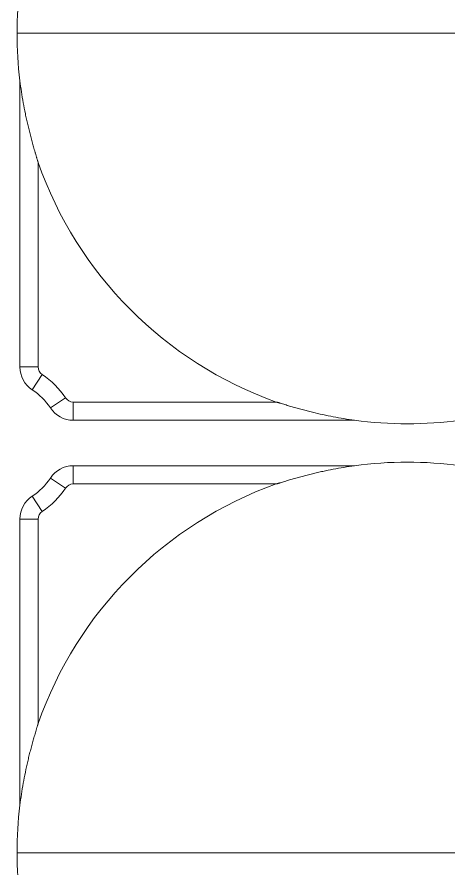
# Model space of a CAD drawing. Header units: millimetres. Extents: x 409 to 2276, y 1039 to 1674.
# Drawn here: x 1726.68 to 1750.41, y 1416.27 to 1463.05 of the extents above; entities that cross this region are included whole.
import ezdxf

# ---------------------------------------------------------------- set-up
doc = ezdxf.new("R2010")
doc.units = ezdxf.units.MM
doc.layers.add('粗实线层', color=7, linetype='Continuous', lineweight=35)

msp = doc.modelspace()

# ---------------------------------------------------------------- linework, layer by layer
at = {"layer": '粗实线层', "lineweight": 20}
for p, q in [((1726.679, 1462.161), (1748.126, 1462.161)), ((1764.566, 1462.161), (1748.126, 1462.161)), ((1726.838, 1443.837), (1726.838, 1459.55)), ((1727.838, 1443.837), (1727.838, 1455.062)), ((1726.838, 1443.837), (1727.838, 1443.837)), ((1727.513, 1442.584), (1728.063, 1443.419)), ((1728.511, 1441.586), (1729.346, 1442.136)), ((1740.92, 1441.911), (1729.764, 1441.911)), ((1729.764, 1440.911), (1729.764, 1441.911)), ((1745.222, 1440.911), (1729.764, 1440.911)), ((1729.764, 1438.411), (1729.764, 1437.411)), ((1729.764, 1438.411), (1745.222, 1438.411)), ((1728.511, 1437.736), (1729.346, 1437.186)), ((1729.764, 1437.411), (1740.92, 1437.411)), ((1727.513, 1436.738), (1728.063, 1435.903)), ((1726.838, 1435.485), (1727.838, 1435.485)), ((1726.838, 1419.772), (1726.838, 1435.485)), ((1727.838, 1424.26), (1727.838, 1435.485)), ((1726.679, 1417.161), (1748.126, 1417.161)), ((1764.566, 1417.161), (1748.126, 1417.161))]:
    msp.add_line(p, q, dxfattribs=at)
for centre, radius, start, end in [((1748.126, 1462.161), 21.448, 173.0079, 180), ((1748.126, 1462.161), 21.448, 180, 186.9921), ((1748.126, 1462.161), 21.494, 199.2849, 250.4099), ((1728.338, 1443.837), 1.5, 180, 236.633), ((1728.338, 1443.837), 0.5, 180, 236.633), ((1725.588, 1439.661), 4.5, 33.367, 56.633), ((1725.588, 1439.661), 3.5, 33.367, 56.633), ((1729.764, 1442.411), 0.5, 213.367, 270), ((1729.764, 1442.411), 1.5, 213.367, 270), ((1748.126, 1462.161), 21.448, 262.2163, 277.7837), ((1729.764, 1436.911), 1.5, 90, 146.633), ((1748.126, 1417.161), 21.448, 82.2163, 97.7837), ((1725.588, 1439.661), 3.5, 303.367, 326.633), ((1748.126, 1417.161), 21.494, 109.5901, 160.7151), ((1729.764, 1436.911), 0.5, 90, 146.633), ((1725.588, 1439.661), 4.5, 303.367, 326.633), ((1728.338, 1435.485), 1.5, 123.367, 180), ((1728.338, 1435.485), 0.5, 123.367, 180), ((1748.126, 1417.161), 21.448, 173.0079, 180), ((1748.126, 1417.161), 21.448, 180, 186.9921)]:
    msp.add_arc(centre, radius, start, end, dxfattribs=at)
for points, knots in [([(1726.838, 1459.55), (1726.863, 1459.348), (1726.891, 1459.145), (1726.952, 1458.742), (1726.985, 1458.54), (1727.057, 1458.139), (1727.095, 1457.939), (1727.157, 1457.639), (1727.178, 1457.539), (1727.222, 1457.34), (1727.244, 1457.241), (1727.29, 1457.044), (1727.314, 1456.946), (1727.362, 1456.751), (1727.387, 1456.653), (1727.437, 1456.46), (1727.462, 1456.364), (1727.514, 1456.172), (1727.541, 1456.077), (1727.594, 1455.889), (1727.621, 1455.795), (1727.655, 1455.68), (1727.662, 1455.657), (1727.675, 1455.611), (1727.682, 1455.588), (1727.702, 1455.521), (1727.715, 1455.477), (1727.735, 1455.412), (1727.741, 1455.391), (1727.754, 1455.349), (1727.76, 1455.328), (1727.772, 1455.288), (1727.778, 1455.269), (1727.79, 1455.231), (1727.795, 1455.213), (1727.803, 1455.187), (1727.806, 1455.179), (1727.811, 1455.162), (1727.813, 1455.154), (1727.82, 1455.132), (1727.824, 1455.118), (1727.829, 1455.1), (1727.83, 1455.095), (1727.833, 1455.085), (1727.835, 1455.076), (1727.837, 1455.07), (1727.838, 1455.065), (1727.838, 1455.063), (1727.838, 1455.062)], [0, 0, 0, 0, 0.125, 0.125, 0.25, 0.25, 0.375, 0.375, 0.4375, 0.4375, 0.5, 0.5, 0.5625, 0.5625, 0.625, 0.625, 0.6875, 0.6875, 0.75, 0.75, 0.8125, 0.8125, 0.828125, 0.828125, 0.84375, 0.84375, 0.875, 0.875, 0.890625, 0.890625, 0.90625, 0.90625, 0.921875, 0.921875, 0.9375, 0.9375, 0.945312, 0.945312, 0.953125, 0.953125, 0.96875, 0.96875, 0.976562, 0.976562, 0.984375, 0.992187, 0.992187, 1, 1, 1, 1]), ([(1740.92, 1441.911), (1740.921, 1441.911), (1740.926, 1441.91), (1740.936, 1441.908), (1740.94, 1441.907), (1740.949, 1441.904), (1740.954, 1441.902), (1740.971, 1441.898), (1740.984, 1441.894), (1741.012, 1441.885), (1741.028, 1441.881), (1741.06, 1441.871), (1741.078, 1441.865), (1741.113, 1441.854), (1741.132, 1441.848), (1741.189, 1441.831), (1741.228, 1441.819), (1741.311, 1441.793), (1741.353, 1441.78), (1741.438, 1441.754), (1741.482, 1441.741), (1741.613, 1441.702), (1741.702, 1441.675), (1741.883, 1441.623), (1741.975, 1441.596), (1742.115, 1441.557), (1742.161, 1441.544), (1742.255, 1441.519), (1742.302, 1441.506), (1742.442, 1441.469), (1742.536, 1441.444), (1742.724, 1441.396), (1742.819, 1441.373), (1743.103, 1441.304), (1743.293, 1441.26), (1743.675, 1441.177), (1743.867, 1441.138), (1744.251, 1441.065), (1744.445, 1441.031), (1744.832, 1440.967), (1745.027, 1440.938), (1745.222, 1440.911)], [0, 0, 0, 0, 0.015625, 0.015625, 0.023437, 0.023437, 0.03125, 0.03125, 0.046875, 0.046875, 0.0625, 0.0625, 0.078125, 0.078125, 0.09375, 0.09375, 0.125, 0.125, 0.15625, 0.15625, 0.1875, 0.1875, 0.25, 0.25, 0.3125, 0.3125, 0.34375, 0.34375, 0.375, 0.375, 0.4375, 0.4375, 0.5, 0.5, 0.625, 0.625, 0.75, 0.75, 0.875, 0.875, 1, 1, 1, 1]), ([(1745.222, 1438.411), (1745.026, 1438.385), (1744.832, 1438.355), (1744.444, 1438.292), (1744.25, 1438.257), (1743.864, 1438.184), (1743.671, 1438.144), (1743.383, 1438.082), (1743.288, 1438.061), (1743.096, 1438.017), (1743.001, 1437.994), (1742.811, 1437.948), (1742.717, 1437.924), (1742.529, 1437.876), (1742.435, 1437.852), (1742.249, 1437.802), (1742.157, 1437.777), (1741.973, 1437.725), (1741.881, 1437.699), (1741.745, 1437.66), (1741.7, 1437.647), (1741.611, 1437.62), (1741.566, 1437.607), (1741.478, 1437.58), (1741.435, 1437.567), (1741.349, 1437.541), (1741.307, 1437.528), (1741.226, 1437.503), (1741.187, 1437.491), (1741.131, 1437.474), (1741.113, 1437.468), (1741.077, 1437.457), (1741.06, 1437.452), (1741.028, 1437.442), (1741.012, 1437.437), (1740.984, 1437.429), (1740.971, 1437.425), (1740.954, 1437.42), (1740.949, 1437.418), (1740.94, 1437.416), (1740.936, 1437.415), (1740.926, 1437.412), (1740.921, 1437.411), (1740.92, 1437.411)], [0, 0, 0, 0, 0.125, 0.125, 0.25, 0.25, 0.375, 0.375, 0.4375, 0.4375, 0.5, 0.5, 0.5625, 0.5625, 0.625, 0.625, 0.6875, 0.6875, 0.75, 0.75, 0.78125, 0.78125, 0.8125, 0.8125, 0.84375, 0.84375, 0.875, 0.875, 0.90625, 0.90625, 0.921875, 0.921875, 0.9375, 0.9375, 0.953125, 0.953125, 0.96875, 0.96875, 0.976563, 0.976563, 0.984375, 0.984375, 1, 1, 1, 1]), ([(1727.838, 1424.26), (1727.838, 1424.258), (1727.837, 1424.253), (1727.834, 1424.242), (1727.833, 1424.238), (1727.83, 1424.228), (1727.829, 1424.222), (1727.824, 1424.204), (1727.82, 1424.191), (1727.813, 1424.168), (1727.811, 1424.16), (1727.806, 1424.144), (1727.803, 1424.135), (1727.795, 1424.109), (1727.79, 1424.091), (1727.778, 1424.053), (1727.772, 1424.033), (1727.76, 1423.993), (1727.754, 1423.973), (1727.741, 1423.931), (1727.735, 1423.91), (1727.715, 1423.845), (1727.702, 1423.801), (1727.675, 1423.711), (1727.662, 1423.666), (1727.621, 1423.529), (1727.594, 1423.435), (1727.554, 1423.293), (1727.541, 1423.246), (1727.514, 1423.15), (1727.501, 1423.101), (1727.461, 1422.956), (1727.436, 1422.858), (1727.385, 1422.663), (1727.36, 1422.566), (1727.312, 1422.37), (1727.289, 1422.271), (1727.22, 1421.976), (1727.176, 1421.778), (1727.095, 1421.381), (1727.056, 1421.181), (1726.985, 1420.781), (1726.952, 1420.58), (1726.891, 1420.177), (1726.863, 1419.975), (1726.838, 1419.772)], [0, 0, 0, 0, 0.015625, 0.015625, 0.023438, 0.023438, 0.03125, 0.03125, 0.046875, 0.046875, 0.054688, 0.054688, 0.0625, 0.0625, 0.078125, 0.078125, 0.09375, 0.09375, 0.109375, 0.109375, 0.125, 0.125, 0.15625, 0.15625, 0.1875, 0.1875, 0.25, 0.25, 0.28125, 0.28125, 0.3125, 0.3125, 0.375, 0.375, 0.4375, 0.4375, 0.5, 0.5, 0.625, 0.625, 0.75, 0.75, 0.875, 0.875, 1, 1, 1, 1])]:
    msp.add_open_spline(points, degree=3, knots=knots, dxfattribs=at)

doc.saveas('drawing.dxf')
